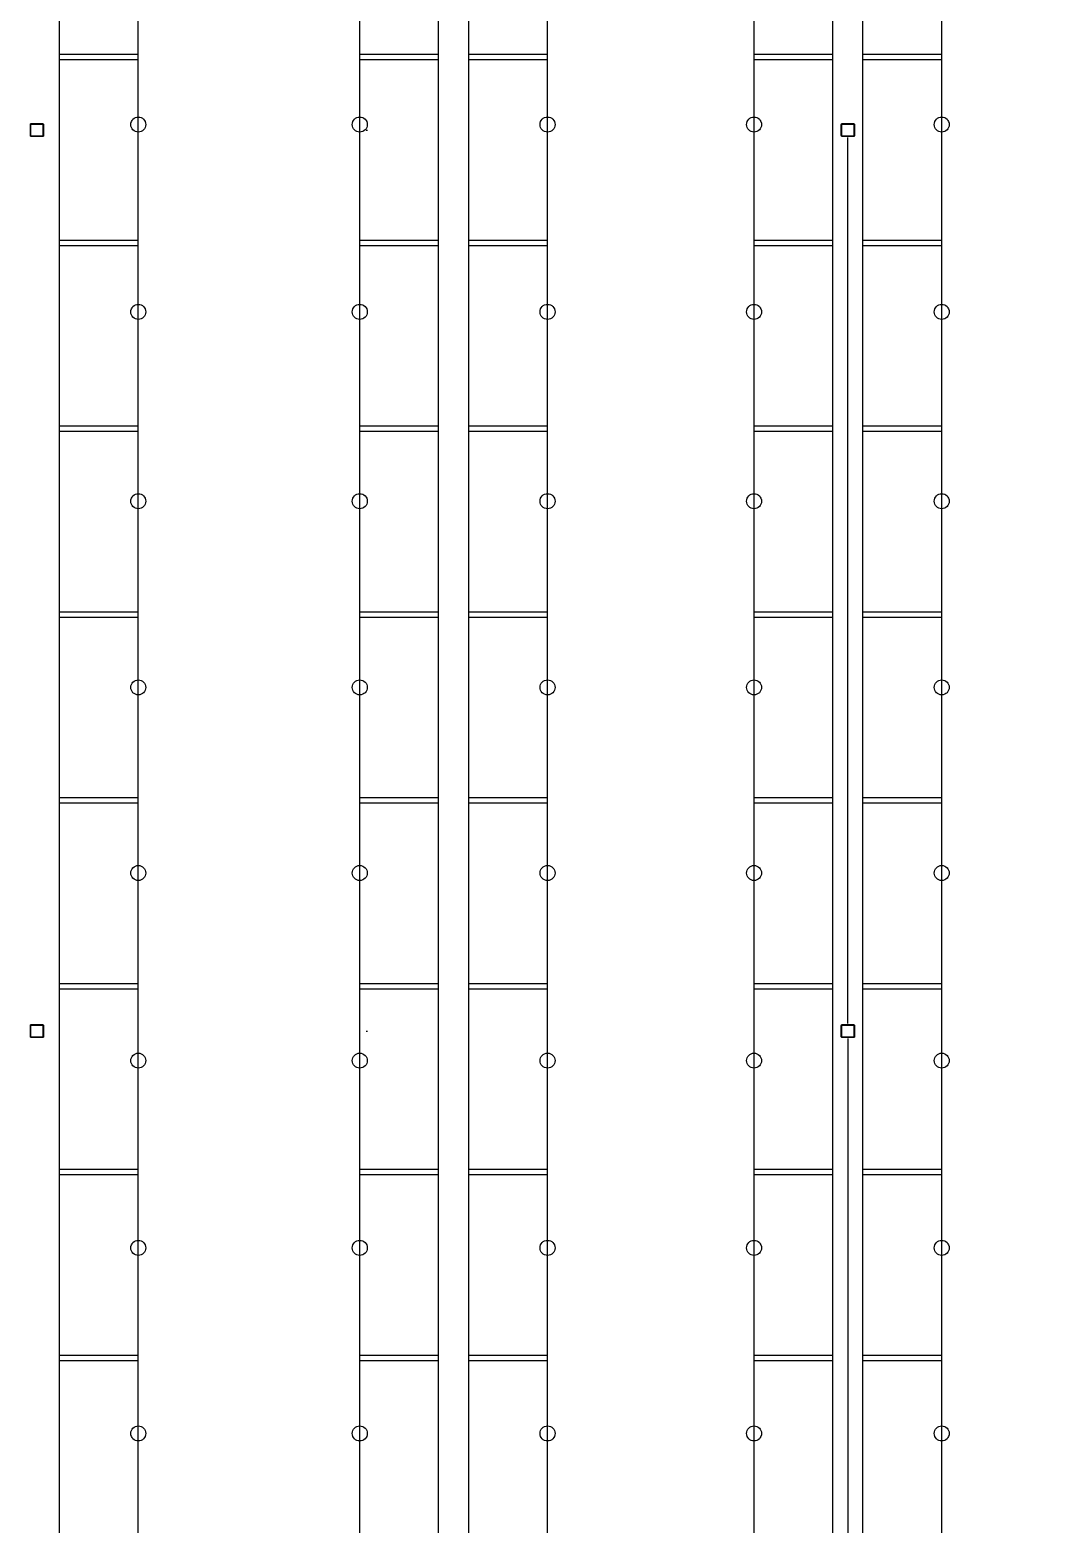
# Model space of a CAD drawing. Header units: millimetres. Extents: x 626570 to 643256, y 6233 to 11343.
# Drawn here: x 631844 to 632386, y 9664 to 10460 of the extents above; entities that cross this region are included whole.
import ezdxf

# ---------------------------------------------------------------- set-up
doc = ezdxf.new("R2010")
doc.units = ezdxf.units.MM
doc.header["$LTSCALE"] = 4000
doc.header["$MEASUREMENT"] = 0
doc.linetypes.add('DASHDOT', pattern=[1, 0.5, -0.25, 0, -0.25])
doc.layers.get('0').update_dxf_attribs({"linetype": 'CONTINUOUS'})
for name, color, linetype in [('1', 4, 'DASHDOT'), ('LIGHTS', 50, 'CONTINUOUS'), ('MASTERFOUNDATION_1', 4, 'DASHDOT'), ('MASTERFOUNDATION_25', 7, 'CONTINUOUS'), ('RACK', 170, 'CONTINUOUS')]:
    doc.layers.add(name, color=color, linetype=linetype)
doc.styles.get("Standard").update_dxf_attribs({"font": 'simplex.shx'})

# ---------------------------------------------------------------- blocks, each defined once
blk = doc.blocks.new('R96X42')
for p, q in [((0, 0), (0, 42)), ((0, 42), (3, 42)), ((3, 42), (3, 0)), ((3, 42), (99, 42)), ((3, 42), (3, 0)), ((99, 0), (99, 42)), ((99, 0), (99, 42)), ((99, 42), (102, 42)), ((102, 42), (102, 0)), ((0, 0), (3, 0)), ((3, 0), (99, 0)), ((99, 0), (102, 0))]:
    blk.add_line(p, q)
at = {"width": 0.9, "flags": 1}
blk.add_attdef('RACK_TYPE', (18.2, 8.88), '', height=2, dxfattribs=at)

msp = doc.modelspace()

# ---------------------------------------------------------------- linework, layer by layer
at = {"layer": '1', "linetype": 'Continuous'}
for p, q in [((632279.85, 9930.6), (632279.85, 10402.61)), ((632279.85, 9922.61), (632279.85, 9450.6))]:
    msp.add_line(p, q, dxfattribs=at)
at = {"layer": 'LIGHTS'}
for centre in [(631901.83, 10409.55), (632019.83, 10409.55), (632119.83, 10409.55), (632229.85, 10409.55), (632329.85, 10409.55), (631901.83, 10309.75), (632019.83, 10309.75), (632119.83, 10309.75), (632229.85, 10309.75), (632329.85, 10309.75), (631901.83, 10208.89), (632019.83, 10208.89), (632119.83, 10208.89), (632229.85, 10208.89), (632329.85, 10208.89), (631901.83, 10109.71), (632019.83, 10109.71), (632119.83, 10109.71), (632229.85, 10109.71), (632329.85, 10109.71), (631901.83, 10010.83), (632019.83, 10010.83), (632119.83, 10010.83), (632229.85, 10010.83), (632329.85, 10010.83), (631901.83, 9910.86), (632019.83, 9910.86), (632119.83, 9910.86), (632229.85, 9910.86), (632329.85, 9910.86), (631901.83, 9811.13), (632019.83, 9811.13), (632119.83, 9811.13), (632229.85, 9811.13), (632329.85, 9811.13), (631901.83, 9712.26), (632019.83, 9712.26), (632119.83, 9712.26), (632229.85, 9712.26), (632329.85, 9712.26)]:
    msp.add_circle(centre, 3.99, dxfattribs=at)
at = {"layer": 'MASTERFOUNDATION_1', "linetype": 'DASHDOT'}
for p, q in [((631847.84, 6627.53), (631847.84, 11123.23)), ((632279.85, 6627.53), (632279.85, 11123.23)), ((643023.86, 10406.61), (626796.64, 10406.61)), ((643023.86, 9926.61), (626796.64, 9926.61))]:
    msp.add_line(p, q, dxfattribs=at)
at = {"layer": 'MASTERFOUNDATION_25', "linetype": 'Continuous', "flags": 128}
for points in [[(631844.96, 10410.11), (631850.72, 10410.11), (631850.74, 10410.11), (631850.76, 10410.11), (631850.78, 10410.1), (631850.8, 10410.1), (631850.83, 10410.1), (631850.85, 10410.09), (631850.87, 10410.09), (631850.89, 10410.08), (631850.91, 10410.08), (631850.93, 10410.07), (631850.95, 10410.06), (631850.97, 10410.05), (631850.99, 10410.05), (631851.01, 10410.04), (631851.03, 10410.03), (631851.05, 10410.01), (631851.07, 10410), (631851.08, 10409.99), (631851.1, 10409.98), (631851.12, 10409.96), (631851.13, 10409.95), (631851.15, 10409.93), (631851.16, 10409.92), (631851.18, 10409.9), (631851.19, 10409.89), (631851.21, 10409.87), (631851.22, 10409.85), (631851.23, 10409.83), (631851.24, 10409.82), (631851.26, 10409.8), (631851.27, 10409.78), (631851.28, 10409.76), (631851.29, 10409.74), (631851.29, 10409.72), (631851.3, 10409.7), (631851.31, 10409.68), (631851.32, 10409.66), (631851.32, 10409.64), (631851.33, 10409.62), (631851.33, 10409.59), (631851.33, 10409.57), (631851.34, 10409.55), (631851.34, 10409.53), (631851.34, 10409.51), (631851.34, 10409.49), (631851.34, 10403.73), (631851.34, 10403.71), (631851.34, 10403.69), (631851.34, 10403.66), (631851.33, 10403.64), (631851.33, 10403.62), (631851.33, 10403.6), (631851.32, 10403.58), (631851.32, 10403.56), (631851.31, 10403.54), (631851.3, 10403.52), (631851.29, 10403.5), (631851.29, 10403.48), (631851.28, 10403.46), (631851.27, 10403.44), (631851.26, 10403.42), (631851.24, 10403.4), (631851.23, 10403.38), (631851.22, 10403.36), (631851.21, 10403.35), (631851.19, 10403.33), (631851.18, 10403.31), (631851.16, 10403.3), (631851.15, 10403.28), (631851.13, 10403.27), (631851.12, 10403.25), (631851.1, 10403.24), (631851.08, 10403.23), (631851.07, 10403.21), (631851.05, 10403.2), (631851.03, 10403.19), (631851.01, 10403.18), (631850.99, 10403.17), (631850.97, 10403.16), (631850.95, 10403.15), (631850.93, 10403.15), (631850.91, 10403.14), (631850.89, 10403.13), (631850.87, 10403.13), (631850.85, 10403.12), (631850.83, 10403.12), (631850.8, 10403.11), (631850.78, 10403.11), (631850.76, 10403.11), (631850.74, 10403.11), (631850.72, 10403.11), (631844.96, 10403.11), (631844.94, 10403.11), (631844.92, 10403.11), (631844.9, 10403.11), (631844.87, 10403.11), (631844.85, 10403.12), (631844.83, 10403.12), (631844.81, 10403.13), (631844.79, 10403.13), (631844.77, 10403.14), (631844.75, 10403.15), (631844.73, 10403.15), (631844.71, 10403.16), (631844.69, 10403.17), (631844.67, 10403.18), (631844.65, 10403.19), (631844.63, 10403.2), (631844.61, 10403.21), (631844.6, 10403.23), (631844.58, 10403.24), (631844.56, 10403.25), (631844.54, 10403.27), (631844.53, 10403.28), (631844.51, 10403.3), (631844.5, 10403.31), (631844.48, 10403.33), (631844.47, 10403.35), (631844.46, 10403.36), (631844.45, 10403.38), (631844.43, 10403.4), (631844.42, 10403.42), (631844.41, 10403.44), (631844.4, 10403.46), (631844.39, 10403.48), (631844.38, 10403.5), (631844.38, 10403.52), (631844.37, 10403.54), (631844.36, 10403.56), (631844.36, 10403.58), (631844.35, 10403.6), (631844.35, 10403.62), (631844.35, 10403.64), (631844.34, 10403.66), (631844.34, 10403.69), (631844.34, 10403.71), (631844.34, 10403.73), (631844.34, 10409.49), (631844.34, 10409.51), (631844.34, 10409.53), (631844.34, 10409.55), (631844.35, 10409.57), (631844.35, 10409.59), (631844.35, 10409.62), (631844.36, 10409.64), (631844.36, 10409.66), (631844.37, 10409.68), (631844.38, 10409.7), (631844.38, 10409.72), (631844.39, 10409.74), (631844.4, 10409.76), (631844.41, 10409.78), (631844.42, 10409.8), (631844.43, 10409.82), (631844.45, 10409.83), (631844.46, 10409.85), (631844.47, 10409.87), (631844.48, 10409.89), (631844.5, 10409.9), (631844.51, 10409.92), (631844.53, 10409.93), (631844.54, 10409.95), (631844.56, 10409.96), (631844.58, 10409.98), (631844.6, 10409.99), (631844.61, 10410), (631844.63, 10410.01), (631844.65, 10410.03), (631844.67, 10410.04), (631844.69, 10410.05), (631844.71, 10410.05), (631844.73, 10410.06), (631844.75, 10410.07), (631844.77, 10410.08), (631844.79, 10410.08), (631844.81, 10410.09), (631844.83, 10410.09), (631844.85, 10410.1), (631844.87, 10410.1), (631844.9, 10410.1), (631844.92, 10410.11), (631844.94, 10410.11), (631844.96, 10410.11)], [(631844.96, 10409.8), (631850.72, 10409.8), (631850.73, 10409.8), (631850.74, 10409.79), (631850.75, 10409.79), (631850.76, 10409.79), (631850.77, 10409.79), (631850.78, 10409.79), (631850.79, 10409.79), (631850.8, 10409.78), (631850.81, 10409.78), (631850.82, 10409.78), (631850.83, 10409.77), (631850.84, 10409.77), (631850.85, 10409.76), (631850.86, 10409.76), (631850.87, 10409.75), (631850.88, 10409.75), (631850.89, 10409.74), (631850.9, 10409.74), (631850.91, 10409.73), (631850.92, 10409.72), (631850.92, 10409.72), (631850.93, 10409.71), (631850.94, 10409.7), (631850.95, 10409.69), (631850.95, 10409.69), (631850.96, 10409.68), (631850.97, 10409.67), (631850.97, 10409.66), (631850.98, 10409.65), (631850.98, 10409.64), (631850.99, 10409.63), (631850.99, 10409.62), (631851, 10409.61), (631851, 10409.6), (631851.01, 10409.59), (631851.01, 10409.58), (631851.01, 10409.57), (631851.02, 10409.56), (631851.02, 10409.55), (631851.02, 10409.54), (631851.02, 10409.53), (631851.02, 10409.52), (631851.03, 10409.51), (631851.03, 10409.5), (631851.03, 10409.49), (631851.03, 10403.73), (631851.03, 10403.72), (631851.03, 10403.71), (631851.02, 10403.7), (631851.02, 10403.69), (631851.02, 10403.68), (631851.02, 10403.67), (631851.02, 10403.66), (631851.01, 10403.64), (631851.01, 10403.63), (631851.01, 10403.62), (631851, 10403.61), (631851, 10403.6), (631850.99, 10403.59), (631850.99, 10403.59), (631850.98, 10403.58), (631850.98, 10403.57), (631850.97, 10403.56), (631850.97, 10403.55), (631850.96, 10403.54), (631850.95, 10403.53), (631850.95, 10403.52), (631850.94, 10403.52), (631850.93, 10403.51), (631850.92, 10403.5), (631850.92, 10403.49), (631850.91, 10403.49), (631850.9, 10403.48), (631850.89, 10403.47), (631850.88, 10403.47), (631850.87, 10403.46), (631850.86, 10403.46), (631850.85, 10403.45), (631850.84, 10403.45), (631850.83, 10403.44), (631850.82, 10403.44), (631850.81, 10403.44), (631850.8, 10403.43), (631850.79, 10403.43), (631850.78, 10403.43), (631850.77, 10403.43), (631850.76, 10403.42), (631850.75, 10403.42), (631850.74, 10403.42), (631850.73, 10403.42), (631850.72, 10403.42), (631844.96, 10403.42), (631844.95, 10403.42), (631844.94, 10403.42), (631844.93, 10403.42), (631844.92, 10403.42), (631844.91, 10403.43), (631844.9, 10403.43), (631844.89, 10403.43), (631844.88, 10403.43), (631844.87, 10403.44), (631844.86, 10403.44), (631844.85, 10403.44), (631844.84, 10403.45), (631844.83, 10403.45), (631844.82, 10403.46), (631844.81, 10403.46), (631844.8, 10403.47), (631844.79, 10403.47), (631844.78, 10403.48), (631844.77, 10403.49), (631844.76, 10403.49), (631844.75, 10403.5), (631844.75, 10403.51), (631844.74, 10403.52), (631844.73, 10403.52), (631844.72, 10403.53), (631844.72, 10403.54), (631844.71, 10403.55), (631844.7, 10403.56), (631844.7, 10403.57), (631844.69, 10403.58), (631844.69, 10403.59), (631844.68, 10403.59), (631844.68, 10403.6), (631844.67, 10403.61), (631844.67, 10403.62), (631844.67, 10403.63), (631844.66, 10403.64), (631844.66, 10403.66), (631844.66, 10403.67), (631844.66, 10403.68), (631844.66, 10403.69), (631844.65, 10403.7), (631844.65, 10403.71), (631844.65, 10403.72), (631844.65, 10403.73), (631844.65, 10409.49), (631844.65, 10409.5), (631844.65, 10409.51), (631844.65, 10409.52), (631844.66, 10409.53), (631844.66, 10409.54), (631844.66, 10409.55), (631844.66, 10409.56), (631844.66, 10409.57), (631844.67, 10409.58), (631844.67, 10409.59), (631844.67, 10409.6), (631844.68, 10409.61), (631844.68, 10409.62), (631844.69, 10409.63), (631844.69, 10409.64), (631844.7, 10409.65), (631844.7, 10409.66), (631844.71, 10409.67), (631844.72, 10409.68), (631844.72, 10409.69), (631844.73, 10409.69), (631844.74, 10409.7), (631844.75, 10409.71), (631844.75, 10409.72), (631844.76, 10409.72), (631844.77, 10409.73), (631844.78, 10409.74), (631844.79, 10409.74), (631844.8, 10409.75), (631844.81, 10409.75), (631844.82, 10409.76), (631844.83, 10409.76), (631844.84, 10409.77), (631844.85, 10409.77), (631844.86, 10409.78), (631844.87, 10409.78), (631844.88, 10409.78), (631844.89, 10409.79), (631844.9, 10409.79), (631844.91, 10409.79), (631844.92, 10409.79), (631844.93, 10409.79), (631844.94, 10409.79), (631844.95, 10409.8), (631844.96, 10409.8)], [(632276.97, 10410.11), (632282.73, 10410.11), (632282.75, 10410.11), (632282.77, 10410.11), (632282.79, 10410.1), (632282.81, 10410.1), (632282.83, 10410.1), (632282.85, 10410.09), (632282.88, 10410.09), (632282.9, 10410.08), (632282.92, 10410.08), (632282.94, 10410.07), (632282.96, 10410.06), (632282.98, 10410.05), (632283, 10410.05), (632283.02, 10410.04), (632283.04, 10410.03), (632283.05, 10410.01), (632283.07, 10410), (632283.09, 10409.99), (632283.11, 10409.98), (632283.12, 10409.96), (632283.14, 10409.95), (632283.16, 10409.93), (632283.17, 10409.92), (632283.19, 10409.9), (632283.2, 10409.89), (632283.22, 10409.87), (632283.23, 10409.85), (632283.24, 10409.83), (632283.25, 10409.82), (632283.26, 10409.8), (632283.27, 10409.78), (632283.28, 10409.76), (632283.29, 10409.74), (632283.3, 10409.72), (632283.31, 10409.7), (632283.32, 10409.68), (632283.32, 10409.66), (632283.33, 10409.64), (632283.33, 10409.62), (632283.34, 10409.59), (632283.34, 10409.57), (632283.34, 10409.55), (632283.35, 10409.53), (632283.35, 10409.51), (632283.35, 10409.49), (632283.35, 10403.73), (632283.35, 10403.71), (632283.35, 10403.69), (632283.34, 10403.66), (632283.34, 10403.64), (632283.34, 10403.62), (632283.33, 10403.6), (632283.33, 10403.58), (632283.32, 10403.56), (632283.32, 10403.54), (632283.31, 10403.52), (632283.3, 10403.5), (632283.29, 10403.48), (632283.28, 10403.46), (632283.27, 10403.44), (632283.26, 10403.42), (632283.25, 10403.4), (632283.24, 10403.38), (632283.23, 10403.36), (632283.22, 10403.35), (632283.2, 10403.33), (632283.19, 10403.31), (632283.17, 10403.3), (632283.16, 10403.28), (632283.14, 10403.27), (632283.12, 10403.25), (632283.11, 10403.24), (632283.09, 10403.23), (632283.07, 10403.21), (632283.05, 10403.2), (632283.04, 10403.19), (632283.02, 10403.18), (632283, 10403.17), (632282.98, 10403.16), (632282.96, 10403.15), (632282.94, 10403.15), (632282.92, 10403.14), (632282.9, 10403.13), (632282.88, 10403.13), (632282.85, 10403.12), (632282.83, 10403.12), (632282.81, 10403.11), (632282.79, 10403.11), (632282.77, 10403.11), (632282.75, 10403.11), (632282.73, 10403.11), (632276.97, 10403.11), (632276.95, 10403.11), (632276.93, 10403.11), (632276.9, 10403.11), (632276.88, 10403.11), (632276.86, 10403.12), (632276.84, 10403.12), (632276.82, 10403.13), (632276.8, 10403.13), (632276.78, 10403.14), (632276.76, 10403.15), (632276.74, 10403.15), (632276.72, 10403.16), (632276.7, 10403.17), (632276.68, 10403.18), (632276.66, 10403.19), (632276.64, 10403.2), (632276.62, 10403.21), (632276.6, 10403.23), (632276.59, 10403.24), (632276.57, 10403.25), (632276.55, 10403.27), (632276.54, 10403.28), (632276.52, 10403.3), (632276.51, 10403.31), (632276.49, 10403.33), (632276.48, 10403.35), (632276.47, 10403.36), (632276.45, 10403.38), (632276.44, 10403.4), (632276.43, 10403.42), (632276.42, 10403.44), (632276.41, 10403.46), (632276.4, 10403.48), (632276.39, 10403.5), (632276.38, 10403.52), (632276.38, 10403.54), (632276.37, 10403.56), (632276.37, 10403.58), (632276.36, 10403.6), (632276.36, 10403.62), (632276.35, 10403.64), (632276.35, 10403.66), (632276.35, 10403.69), (632276.35, 10403.71), (632276.35, 10403.73), (632276.35, 10409.49), (632276.35, 10409.51), (632276.35, 10409.53), (632276.35, 10409.55), (632276.35, 10409.57), (632276.36, 10409.59), (632276.36, 10409.62), (632276.37, 10409.64), (632276.37, 10409.66), (632276.38, 10409.68), (632276.38, 10409.7), (632276.39, 10409.72), (632276.4, 10409.74), (632276.41, 10409.76), (632276.42, 10409.78), (632276.43, 10409.8), (632276.44, 10409.82), (632276.45, 10409.83), (632276.47, 10409.85), (632276.48, 10409.87), (632276.49, 10409.89), (632276.51, 10409.9), (632276.52, 10409.92), (632276.54, 10409.93), (632276.55, 10409.95), (632276.57, 10409.96), (632276.59, 10409.98), (632276.6, 10409.99), (632276.62, 10410), (632276.64, 10410.01), (632276.66, 10410.03), (632276.68, 10410.04), (632276.7, 10410.05), (632276.72, 10410.05), (632276.74, 10410.06), (632276.76, 10410.07), (632276.78, 10410.08), (632276.8, 10410.08), (632276.82, 10410.09), (632276.84, 10410.09), (632276.86, 10410.1), (632276.88, 10410.1), (632276.9, 10410.1), (632276.93, 10410.11), (632276.95, 10410.11), (632276.97, 10410.11)], [(632276.97, 10409.8), (632282.73, 10409.8), (632282.74, 10409.8), (632282.75, 10409.79), (632282.76, 10409.79), (632282.77, 10409.79), (632282.78, 10409.79), (632282.79, 10409.79), (632282.8, 10409.79), (632282.81, 10409.78), (632282.82, 10409.78), (632282.83, 10409.78), (632282.84, 10409.77), (632282.85, 10409.77), (632282.86, 10409.76), (632282.87, 10409.76), (632282.88, 10409.75), (632282.89, 10409.75), (632282.9, 10409.74), (632282.91, 10409.74), (632282.92, 10409.73), (632282.92, 10409.72), (632282.93, 10409.72), (632282.94, 10409.71), (632282.95, 10409.7), (632282.95, 10409.69), (632282.96, 10409.69), (632282.97, 10409.68), (632282.98, 10409.67), (632282.98, 10409.66), (632282.99, 10409.65), (632282.99, 10409.64), (632283, 10409.63), (632283, 10409.62), (632283.01, 10409.61), (632283.01, 10409.6), (632283.02, 10409.59), (632283.02, 10409.58), (632283.02, 10409.57), (632283.02, 10409.56), (632283.03, 10409.55), (632283.03, 10409.54), (632283.03, 10409.53), (632283.03, 10409.52), (632283.03, 10409.51), (632283.03, 10409.5), (632283.03, 10409.49), (632283.03, 10403.73), (632283.03, 10403.72), (632283.03, 10403.71), (632283.03, 10403.7), (632283.03, 10403.69), (632283.03, 10403.68), (632283.03, 10403.67), (632283.02, 10403.66), (632283.02, 10403.64), (632283.02, 10403.63), (632283.02, 10403.62), (632283.01, 10403.61), (632283.01, 10403.6), (632283, 10403.59), (632283, 10403.59), (632282.99, 10403.58), (632282.99, 10403.57), (632282.98, 10403.56), (632282.98, 10403.55), (632282.97, 10403.54), (632282.96, 10403.53), (632282.95, 10403.52), (632282.95, 10403.52), (632282.94, 10403.51), (632282.93, 10403.5), (632282.92, 10403.49), (632282.92, 10403.49), (632282.91, 10403.48), (632282.9, 10403.47), (632282.89, 10403.47), (632282.88, 10403.46), (632282.87, 10403.46), (632282.86, 10403.45), (632282.85, 10403.45), (632282.84, 10403.44), (632282.83, 10403.44), (632282.82, 10403.44), (632282.81, 10403.43), (632282.8, 10403.43), (632282.79, 10403.43), (632282.78, 10403.43), (632282.77, 10403.42), (632282.76, 10403.42), (632282.75, 10403.42), (632282.74, 10403.42), (632282.73, 10403.42), (632276.97, 10403.42), (632276.96, 10403.42), (632276.95, 10403.42), (632276.94, 10403.42), (632276.93, 10403.42), (632276.91, 10403.43), (632276.9, 10403.43), (632276.89, 10403.43), (632276.88, 10403.43), (632276.87, 10403.44), (632276.86, 10403.44), (632276.85, 10403.44), (632276.84, 10403.45), (632276.83, 10403.45), (632276.82, 10403.46), (632276.81, 10403.46), (632276.81, 10403.47), (632276.8, 10403.47), (632276.79, 10403.48), (632276.78, 10403.49), (632276.77, 10403.49), (632276.76, 10403.5), (632276.75, 10403.51), (632276.75, 10403.52), (632276.74, 10403.52), (632276.73, 10403.53), (632276.73, 10403.54), (632276.72, 10403.55), (632276.71, 10403.56), (632276.71, 10403.57), (632276.7, 10403.58), (632276.7, 10403.59), (632276.69, 10403.59), (632276.69, 10403.6), (632276.68, 10403.61), (632276.68, 10403.62), (632276.68, 10403.63), (632276.67, 10403.64), (632276.67, 10403.66), (632276.67, 10403.67), (632276.66, 10403.68), (632276.66, 10403.69), (632276.66, 10403.7), (632276.66, 10403.71), (632276.66, 10403.72), (632276.66, 10403.73), (632276.66, 10409.49), (632276.66, 10409.5), (632276.66, 10409.51), (632276.66, 10409.52), (632276.66, 10409.53), (632276.66, 10409.54), (632276.67, 10409.55), (632276.67, 10409.56), (632276.67, 10409.57), (632276.68, 10409.58), (632276.68, 10409.59), (632276.68, 10409.6), (632276.69, 10409.61), (632276.69, 10409.62), (632276.7, 10409.63), (632276.7, 10409.64), (632276.71, 10409.65), (632276.71, 10409.66), (632276.72, 10409.67), (632276.73, 10409.68), (632276.73, 10409.69), (632276.74, 10409.69), (632276.75, 10409.7), (632276.75, 10409.71), (632276.76, 10409.72), (632276.77, 10409.72), (632276.78, 10409.73), (632276.79, 10409.74), (632276.8, 10409.74), (632276.81, 10409.75), (632276.81, 10409.75), (632276.82, 10409.76), (632276.83, 10409.76), (632276.84, 10409.77), (632276.85, 10409.77), (632276.86, 10409.78), (632276.87, 10409.78), (632276.88, 10409.78), (632276.89, 10409.79), (632276.9, 10409.79), (632276.91, 10409.79), (632276.93, 10409.79), (632276.94, 10409.79), (632276.95, 10409.79), (632276.96, 10409.8), (632276.97, 10409.8)], [(631844.96, 9930.11), (631850.72, 9930.11), (631850.74, 9930.11), (631850.76, 9930.11), (631850.78, 9930.1), (631850.8, 9930.1), (631850.83, 9930.1), (631850.85, 9930.09), (631850.87, 9930.09), (631850.89, 9930.08), (631850.91, 9930.08), (631850.93, 9930.07), (631850.95, 9930.06), (631850.97, 9930.05), (631850.99, 9930.05), (631851.01, 9930.04), (631851.03, 9930.03), (631851.05, 9930.01), (631851.07, 9930), (631851.08, 9929.99), (631851.1, 9929.98), (631851.12, 9929.96), (631851.13, 9929.95), (631851.15, 9929.93), (631851.16, 9929.92), (631851.18, 9929.9), (631851.19, 9929.89), (631851.21, 9929.87), (631851.22, 9929.85), (631851.23, 9929.83), (631851.24, 9929.82), (631851.26, 9929.8), (631851.27, 9929.78), (631851.28, 9929.76), (631851.29, 9929.74), (631851.29, 9929.72), (631851.3, 9929.7), (631851.31, 9929.68), (631851.32, 9929.66), (631851.32, 9929.64), (631851.33, 9929.62), (631851.33, 9929.59), (631851.33, 9929.57), (631851.34, 9929.55), (631851.34, 9929.53), (631851.34, 9929.51), (631851.34, 9929.49), (631851.34, 9923.73), (631851.34, 9923.71), (631851.34, 9923.69), (631851.34, 9923.66), (631851.33, 9923.64), (631851.33, 9923.62), (631851.33, 9923.6), (631851.32, 9923.58), (631851.32, 9923.56), (631851.31, 9923.54), (631851.3, 9923.52), (631851.29, 9923.5), (631851.29, 9923.48), (631851.28, 9923.46), (631851.27, 9923.44), (631851.26, 9923.42), (631851.24, 9923.4), (631851.23, 9923.38), (631851.22, 9923.36), (631851.21, 9923.35), (631851.19, 9923.33), (631851.18, 9923.31), (631851.16, 9923.3), (631851.15, 9923.28), (631851.13, 9923.27), (631851.12, 9923.25), (631851.1, 9923.24), (631851.08, 9923.23), (631851.07, 9923.21), (631851.05, 9923.2), (631851.03, 9923.19), (631851.01, 9923.18), (631850.99, 9923.17), (631850.97, 9923.16), (631850.95, 9923.15), (631850.93, 9923.15), (631850.91, 9923.14), (631850.89, 9923.13), (631850.87, 9923.13), (631850.85, 9923.12), (631850.83, 9923.12), (631850.8, 9923.11), (631850.78, 9923.11), (631850.76, 9923.11), (631850.74, 9923.11), (631850.72, 9923.11), (631844.96, 9923.11), (631844.94, 9923.11), (631844.92, 9923.11), (631844.9, 9923.11), (631844.87, 9923.11), (631844.85, 9923.12), (631844.83, 9923.12), (631844.81, 9923.13), (631844.79, 9923.13), (631844.77, 9923.14), (631844.75, 9923.15), (631844.73, 9923.15), (631844.71, 9923.16), (631844.69, 9923.17), (631844.67, 9923.18), (631844.65, 9923.19), (631844.63, 9923.2), (631844.61, 9923.21), (631844.6, 9923.23), (631844.58, 9923.24), (631844.56, 9923.25), (631844.54, 9923.27), (631844.53, 9923.28), (631844.51, 9923.3), (631844.5, 9923.31), (631844.48, 9923.33), (631844.47, 9923.35), (631844.46, 9923.36), (631844.45, 9923.38), (631844.43, 9923.4), (631844.42, 9923.42), (631844.41, 9923.44), (631844.4, 9923.46), (631844.39, 9923.48), (631844.38, 9923.5), (631844.38, 9923.52), (631844.37, 9923.54), (631844.36, 9923.56), (631844.36, 9923.58), (631844.35, 9923.6), (631844.35, 9923.62), (631844.35, 9923.64), (631844.34, 9923.66), (631844.34, 9923.69), (631844.34, 9923.71), (631844.34, 9923.73), (631844.34, 9929.49), (631844.34, 9929.51), (631844.34, 9929.53), (631844.34, 9929.55), (631844.35, 9929.57), (631844.35, 9929.59), (631844.35, 9929.62), (631844.36, 9929.64), (631844.36, 9929.66), (631844.37, 9929.68), (631844.38, 9929.7), (631844.38, 9929.72), (631844.39, 9929.74), (631844.4, 9929.76), (631844.41, 9929.78), (631844.42, 9929.8), (631844.43, 9929.82), (631844.45, 9929.83), (631844.46, 9929.85), (631844.47, 9929.87), (631844.48, 9929.89), (631844.5, 9929.9), (631844.51, 9929.92), (631844.53, 9929.93), (631844.54, 9929.95), (631844.56, 9929.96), (631844.58, 9929.98), (631844.6, 9929.99), (631844.61, 9930), (631844.63, 9930.01), (631844.65, 9930.03), (631844.67, 9930.04), (631844.69, 9930.05), (631844.71, 9930.05), (631844.73, 9930.06), (631844.75, 9930.07), (631844.77, 9930.08), (631844.79, 9930.08), (631844.81, 9930.09), (631844.83, 9930.09), (631844.85, 9930.1), (631844.87, 9930.1), (631844.9, 9930.1), (631844.92, 9930.11), (631844.94, 9930.11), (631844.96, 9930.11)], [(631844.96, 9929.8), (631850.72, 9929.8), (631850.73, 9929.8), (631850.74, 9929.79), (631850.75, 9929.79), (631850.76, 9929.79), (631850.77, 9929.79), (631850.78, 9929.79), (631850.79, 9929.79), (631850.8, 9929.78), (631850.81, 9929.78), (631850.82, 9929.78), (631850.83, 9929.77), (631850.84, 9929.77), (631850.85, 9929.76), (631850.86, 9929.76), (631850.87, 9929.75), (631850.88, 9929.75), (631850.89, 9929.74), (631850.9, 9929.74), (631850.91, 9929.73), (631850.92, 9929.72), (631850.92, 9929.72), (631850.93, 9929.71), (631850.94, 9929.7), (631850.95, 9929.69), (631850.95, 9929.69), (631850.96, 9929.68), (631850.97, 9929.67), (631850.97, 9929.66), (631850.98, 9929.65), (631850.98, 9929.64), (631850.99, 9929.63), (631850.99, 9929.62), (631851, 9929.61), (631851, 9929.6), (631851.01, 9929.59), (631851.01, 9929.58), (631851.01, 9929.57), (631851.02, 9929.56), (631851.02, 9929.55), (631851.02, 9929.54), (631851.02, 9929.53), (631851.02, 9929.52), (631851.03, 9929.51), (631851.03, 9929.5), (631851.03, 9929.49), (631851.03, 9923.73), (631851.03, 9923.72), (631851.03, 9923.71), (631851.02, 9923.7), (631851.02, 9923.69), (631851.02, 9923.68), (631851.02, 9923.67), (631851.02, 9923.66), (631851.01, 9923.64), (631851.01, 9923.63), (631851.01, 9923.62), (631851, 9923.61), (631851, 9923.6), (631850.99, 9923.59), (631850.99, 9923.58), (631850.98, 9923.58), (631850.98, 9923.57), (631850.97, 9923.56), (631850.97, 9923.55), (631850.96, 9923.54), (631850.95, 9923.53), (631850.95, 9923.52), (631850.94, 9923.52), (631850.93, 9923.51), (631850.92, 9923.5), (631850.92, 9923.49), (631850.91, 9923.49), (631850.9, 9923.48), (631850.89, 9923.47), (631850.88, 9923.47), (631850.87, 9923.46), (631850.86, 9923.46), (631850.85, 9923.45), (631850.84, 9923.45), (631850.83, 9923.44), (631850.82, 9923.44), (631850.81, 9923.44), (631850.8, 9923.43), (631850.79, 9923.43), (631850.78, 9923.43), (631850.77, 9923.43), (631850.76, 9923.42), (631850.75, 9923.42), (631850.74, 9923.42), (631850.73, 9923.42), (631850.72, 9923.42), (631844.96, 9923.42), (631844.95, 9923.42), (631844.94, 9923.42), (631844.93, 9923.42), (631844.92, 9923.42), (631844.91, 9923.43), (631844.9, 9923.43), (631844.89, 9923.43), (631844.88, 9923.43), (631844.87, 9923.44), (631844.86, 9923.44), (631844.85, 9923.44), (631844.84, 9923.45), (631844.83, 9923.45), (631844.82, 9923.46), (631844.81, 9923.46), (631844.8, 9923.47), (631844.79, 9923.47), (631844.78, 9923.48), (631844.77, 9923.49), (631844.76, 9923.49), (631844.75, 9923.5), (631844.75, 9923.51), (631844.74, 9923.52), (631844.73, 9923.52), (631844.72, 9923.53), (631844.72, 9923.54), (631844.71, 9923.55), (631844.7, 9923.56), (631844.7, 9923.57), (631844.69, 9923.58), (631844.69, 9923.58), (631844.68, 9923.59), (631844.68, 9923.6), (631844.67, 9923.61), (631844.67, 9923.62), (631844.67, 9923.63), (631844.66, 9923.64), (631844.66, 9923.66), (631844.66, 9923.67), (631844.66, 9923.68), (631844.66, 9923.69), (631844.65, 9923.7), (631844.65, 9923.71), (631844.65, 9923.72), (631844.65, 9923.73), (631844.65, 9929.49), (631844.65, 9929.5), (631844.65, 9929.51), (631844.65, 9929.52), (631844.66, 9929.53), (631844.66, 9929.54), (631844.66, 9929.55), (631844.66, 9929.56), (631844.66, 9929.57), (631844.67, 9929.58), (631844.67, 9929.59), (631844.67, 9929.6), (631844.68, 9929.61), (631844.68, 9929.62), (631844.69, 9929.63), (631844.69, 9929.64), (631844.7, 9929.65), (631844.7, 9929.66), (631844.71, 9929.67), (631844.72, 9929.68), (631844.72, 9929.69), (631844.73, 9929.69), (631844.74, 9929.7), (631844.75, 9929.71), (631844.75, 9929.72), (631844.76, 9929.72), (631844.77, 9929.73), (631844.78, 9929.74), (631844.79, 9929.74), (631844.8, 9929.75), (631844.81, 9929.75), (631844.82, 9929.76), (631844.83, 9929.76), (631844.84, 9929.77), (631844.85, 9929.77), (631844.86, 9929.78), (631844.87, 9929.78), (631844.88, 9929.78), (631844.89, 9929.79), (631844.9, 9929.79), (631844.91, 9929.79), (631844.92, 9929.79), (631844.93, 9929.79), (631844.94, 9929.79), (631844.95, 9929.8), (631844.96, 9929.8)], [(632276.97, 9930.11), (632282.73, 9930.11), (632282.75, 9930.11), (632282.77, 9930.11), (632282.79, 9930.1), (632282.81, 9930.1), (632282.83, 9930.1), (632282.85, 9930.09), (632282.88, 9930.09), (632282.9, 9930.08), (632282.92, 9930.08), (632282.94, 9930.07), (632282.96, 9930.06), (632282.98, 9930.05), (632283, 9930.05), (632283.02, 9930.04), (632283.04, 9930.03), (632283.05, 9930.01), (632283.07, 9930), (632283.09, 9929.99), (632283.11, 9929.98), (632283.12, 9929.96), (632283.14, 9929.95), (632283.16, 9929.93), (632283.17, 9929.92), (632283.19, 9929.9), (632283.2, 9929.89), (632283.22, 9929.87), (632283.23, 9929.85), (632283.24, 9929.83), (632283.25, 9929.82), (632283.26, 9929.8), (632283.27, 9929.78), (632283.28, 9929.76), (632283.29, 9929.74), (632283.3, 9929.72), (632283.31, 9929.7), (632283.32, 9929.68), (632283.32, 9929.66), (632283.33, 9929.64), (632283.33, 9929.62), (632283.34, 9929.59), (632283.34, 9929.57), (632283.34, 9929.55), (632283.35, 9929.53), (632283.35, 9929.51), (632283.35, 9929.49), (632283.35, 9923.73), (632283.35, 9923.71), (632283.35, 9923.69), (632283.34, 9923.66), (632283.34, 9923.64), (632283.34, 9923.62), (632283.33, 9923.6), (632283.33, 9923.58), (632283.32, 9923.56), (632283.32, 9923.54), (632283.31, 9923.52), (632283.3, 9923.5), (632283.29, 9923.48), (632283.28, 9923.46), (632283.27, 9923.44), (632283.26, 9923.42), (632283.25, 9923.4), (632283.24, 9923.38), (632283.23, 9923.36), (632283.22, 9923.35), (632283.2, 9923.33), (632283.19, 9923.31), (632283.17, 9923.3), (632283.16, 9923.28), (632283.14, 9923.27), (632283.12, 9923.25), (632283.11, 9923.24), (632283.09, 9923.23), (632283.07, 9923.21), (632283.05, 9923.2), (632283.04, 9923.19), (632283.02, 9923.18), (632283, 9923.17), (632282.98, 9923.16), (632282.96, 9923.15), (632282.94, 9923.15), (632282.92, 9923.14), (632282.9, 9923.13), (632282.88, 9923.13), (632282.85, 9923.12), (632282.83, 9923.12), (632282.81, 9923.11), (632282.79, 9923.11), (632282.77, 9923.11), (632282.75, 9923.11), (632282.73, 9923.11), (632276.97, 9923.11), (632276.95, 9923.11), (632276.93, 9923.11), (632276.9, 9923.11), (632276.88, 9923.11), (632276.86, 9923.12), (632276.84, 9923.12), (632276.82, 9923.13), (632276.8, 9923.13), (632276.78, 9923.14), (632276.76, 9923.15), (632276.74, 9923.15), (632276.72, 9923.16), (632276.7, 9923.17), (632276.68, 9923.18), (632276.66, 9923.19), (632276.64, 9923.2), (632276.62, 9923.21), (632276.6, 9923.23), (632276.59, 9923.24), (632276.57, 9923.25), (632276.55, 9923.27), (632276.54, 9923.28), (632276.52, 9923.3), (632276.51, 9923.31), (632276.49, 9923.33), (632276.48, 9923.35), (632276.47, 9923.36), (632276.45, 9923.38), (632276.44, 9923.4), (632276.43, 9923.42), (632276.42, 9923.44), (632276.41, 9923.46), (632276.4, 9923.48), (632276.39, 9923.5), (632276.38, 9923.52), (632276.38, 9923.54), (632276.37, 9923.56), (632276.37, 9923.58), (632276.36, 9923.6), (632276.36, 9923.62), (632276.35, 9923.64), (632276.35, 9923.66), (632276.35, 9923.69), (632276.35, 9923.71), (632276.35, 9923.73), (632276.35, 9929.49), (632276.35, 9929.51), (632276.35, 9929.53), (632276.35, 9929.55), (632276.35, 9929.57), (632276.36, 9929.59), (632276.36, 9929.62), (632276.37, 9929.64), (632276.37, 9929.66), (632276.38, 9929.68), (632276.38, 9929.7), (632276.39, 9929.72), (632276.4, 9929.74), (632276.41, 9929.76), (632276.42, 9929.78), (632276.43, 9929.8), (632276.44, 9929.82), (632276.45, 9929.83), (632276.47, 9929.85), (632276.48, 9929.87), (632276.49, 9929.89), (632276.51, 9929.9), (632276.52, 9929.92), (632276.54, 9929.93), (632276.55, 9929.95), (632276.57, 9929.96), (632276.59, 9929.98), (632276.6, 9929.99), (632276.62, 9930), (632276.64, 9930.01), (632276.66, 9930.03), (632276.68, 9930.04), (632276.7, 9930.05), (632276.72, 9930.05), (632276.74, 9930.06), (632276.76, 9930.07), (632276.78, 9930.08), (632276.8, 9930.08), (632276.82, 9930.09), (632276.84, 9930.09), (632276.86, 9930.1), (632276.88, 9930.1), (632276.9, 9930.1), (632276.93, 9930.11), (632276.95, 9930.11), (632276.97, 9930.11)], [(632276.97, 9929.8), (632282.73, 9929.8), (632282.74, 9929.8), (632282.75, 9929.79), (632282.76, 9929.79), (632282.77, 9929.79), (632282.78, 9929.79), (632282.79, 9929.79), (632282.8, 9929.79), (632282.81, 9929.78), (632282.82, 9929.78), (632282.83, 9929.78), (632282.84, 9929.77), (632282.85, 9929.77), (632282.86, 9929.76), (632282.87, 9929.76), (632282.88, 9929.75), (632282.89, 9929.75), (632282.9, 9929.74), (632282.91, 9929.74), (632282.92, 9929.73), (632282.92, 9929.72), (632282.93, 9929.72), (632282.94, 9929.71), (632282.95, 9929.7), (632282.95, 9929.69), (632282.96, 9929.69), (632282.97, 9929.68), (632282.98, 9929.67), (632282.98, 9929.66), (632282.99, 9929.65), (632282.99, 9929.64), (632283, 9929.63), (632283, 9929.62), (632283.01, 9929.61), (632283.01, 9929.6), (632283.02, 9929.59), (632283.02, 9929.58), (632283.02, 9929.57), (632283.02, 9929.56), (632283.03, 9929.55), (632283.03, 9929.54), (632283.03, 9929.53), (632283.03, 9929.52), (632283.03, 9929.51), (632283.03, 9929.5), (632283.03, 9929.49), (632283.03, 9923.73), (632283.03, 9923.72), (632283.03, 9923.71), (632283.03, 9923.7), (632283.03, 9923.69), (632283.03, 9923.68), (632283.03, 9923.67), (632283.02, 9923.66), (632283.02, 9923.64), (632283.02, 9923.63), (632283.02, 9923.62), (632283.01, 9923.61), (632283.01, 9923.6), (632283, 9923.59), (632283, 9923.58), (632282.99, 9923.58), (632282.99, 9923.57), (632282.98, 9923.56), (632282.98, 9923.55), (632282.97, 9923.54), (632282.96, 9923.53), (632282.95, 9923.52), (632282.95, 9923.52), (632282.94, 9923.51), (632282.93, 9923.5), (632282.92, 9923.49), (632282.92, 9923.49), (632282.91, 9923.48), (632282.9, 9923.47), (632282.89, 9923.47), (632282.88, 9923.46), (632282.87, 9923.46), (632282.86, 9923.45), (632282.85, 9923.45), (632282.84, 9923.44), (632282.83, 9923.44), (632282.82, 9923.44), (632282.81, 9923.43), (632282.8, 9923.43), (632282.79, 9923.43), (632282.78, 9923.43), (632282.77, 9923.42), (632282.76, 9923.42), (632282.75, 9923.42), (632282.74, 9923.42), (632282.73, 9923.42), (632276.97, 9923.42), (632276.96, 9923.42), (632276.95, 9923.42), (632276.94, 9923.42), (632276.93, 9923.42), (632276.91, 9923.43), (632276.9, 9923.43), (632276.89, 9923.43), (632276.88, 9923.43), (632276.87, 9923.44), (632276.86, 9923.44), (632276.85, 9923.44), (632276.84, 9923.45), (632276.83, 9923.45), (632276.82, 9923.46), (632276.81, 9923.46), (632276.81, 9923.47), (632276.8, 9923.47), (632276.79, 9923.48), (632276.78, 9923.49), (632276.77, 9923.49), (632276.76, 9923.5), (632276.75, 9923.51), (632276.75, 9923.52), (632276.74, 9923.52), (632276.73, 9923.53), (632276.73, 9923.54), (632276.72, 9923.55), (632276.71, 9923.56), (632276.71, 9923.57), (632276.7, 9923.58), (632276.7, 9923.58), (632276.69, 9923.59), (632276.69, 9923.6), (632276.68, 9923.61), (632276.68, 9923.62), (632276.68, 9923.63), (632276.67, 9923.64), (632276.67, 9923.66), (632276.67, 9923.67), (632276.66, 9923.68), (632276.66, 9923.69), (632276.66, 9923.7), (632276.66, 9923.71), (632276.66, 9923.72), (632276.66, 9923.73), (632276.66, 9929.49), (632276.66, 9929.5), (632276.66, 9929.51), (632276.66, 9929.52), (632276.66, 9929.53), (632276.66, 9929.54), (632276.67, 9929.55), (632276.67, 9929.56), (632276.67, 9929.57), (632276.68, 9929.58), (632276.68, 9929.59), (632276.68, 9929.6), (632276.69, 9929.61), (632276.69, 9929.62), (632276.7, 9929.63), (632276.7, 9929.64), (632276.71, 9929.65), (632276.71, 9929.66), (632276.72, 9929.67), (632276.73, 9929.68), (632276.73, 9929.69), (632276.74, 9929.69), (632276.75, 9929.7), (632276.75, 9929.71), (632276.76, 9929.72), (632276.77, 9929.72), (632276.78, 9929.73), (632276.79, 9929.74), (632276.8, 9929.74), (632276.81, 9929.75), (632276.81, 9929.75), (632276.82, 9929.76), (632276.83, 9929.76), (632276.84, 9929.77), (632276.85, 9929.77), (632276.86, 9929.78), (632276.87, 9929.78), (632276.88, 9929.78), (632276.89, 9929.79), (632276.9, 9929.79), (632276.91, 9929.79), (632276.93, 9929.79), (632276.94, 9929.79), (632276.95, 9929.79), (632276.96, 9929.8), (632276.97, 9929.8)]]:
    msp.add_lwpolyline(points, close=True, dxfattribs=at)

# ---------------------------------------------------------------- block references
at = {"layer": 'RACK', "rotation": 90}
for p in [(631901.83, 10443.97), (632061.83, 10443.97), (632119.83, 10443.97), (632271.85, 10443.97), (632329.85, 10443.97), (631901.83, 10344.97), (632061.83, 10344.97), (632119.83, 10344.97), (632271.85, 10344.97), (632329.85, 10344.97), (631901.83, 10245.97), (632061.83, 10245.97), (632119.83, 10245.97), (632271.85, 10245.97), (632329.85, 10245.97), (631901.83, 10146.97), (632061.83, 10146.97), (632119.83, 10146.97), (632271.85, 10146.97), (632329.85, 10146.97), (631901.83, 10047.97), (632061.83, 10047.97), (632119.83, 10047.97), (632271.85, 10047.97), (632329.85, 10047.97), (631901.83, 9948.97), (632061.83, 9948.97), (632119.83, 9948.97), (632271.85, 9948.97), (632329.85, 9948.97), (631901.83, 9849.97), (632061.83, 9849.97), (632119.83, 9849.97), (632271.85, 9849.97), (632329.85, 9849.97), (631901.83, 9750.97), (632061.83, 9750.97), (632119.83, 9750.97), (632271.85, 9750.97), (632329.85, 9750.97), (631901.83, 9651.97), (632061.83, 9651.97), (632119.83, 9651.97), (632271.85, 9651.97), (632329.85, 9651.97)]:
    msp.add_blockref('R96X42', p, dxfattribs=at)

doc.saveas('drawing.dxf')
